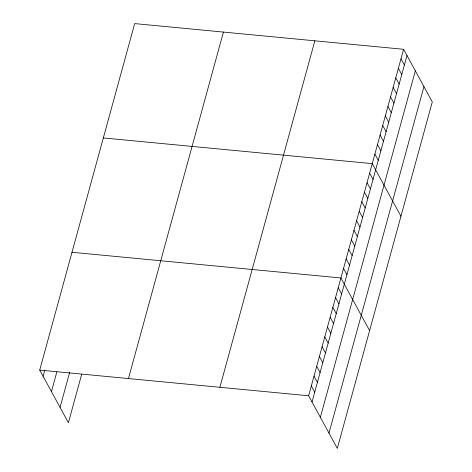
<?xml version="1.0" encoding="UTF-8"?>
<svg xmlns="http://www.w3.org/2000/svg" width="472" height="472" viewBox="0 0 472 472"><rect width="100%" height="100%" fill="white"/><g stroke="black" fill="none" stroke-linecap="round" stroke-linejoin="round"><path stroke-width="0.71" d="M81.668 374.326L68.405 422.711L39.713 370.083L134.673 23.6L403.595 49.289L432.287 101.917L337.327 448.4L308.635 395.772L403.595 49.289M43.105 376.308L44.834 369.995M51.454 391.618L56.835 371.983M60.056 407.395L69.667 372.337M128.455 378.562L223.415 32.078M219.893 387.294L314.848 40.81M312.027 401.996L406.988 55.513M320.376 417.307L415.336 70.824M328.978 433.084L423.939 86.606M103.333 137.942L372.26 163.631L400.952 216.259M71.998 252.278L340.92 277.967L369.617 330.595M39.713 370.083L308.635 395.772M400.982 58.817L404.374 65.042M398.374 68.346L401.766 74.57M395.76 77.874L399.153 84.099M393.147 87.403L396.539 93.627M390.539 96.931L393.931 103.156M387.925 106.46L391.317 112.684M385.317 115.988L388.71 122.213M382.703 125.517L386.096 131.741M380.09 135.045L383.482 141.27M377.482 144.574L380.874 150.798M374.868 154.102L378.261 160.327M369.647 173.159L373.039 179.378M367.033 182.688L370.426 188.906M364.425 192.216L367.818 198.435M361.812 201.745L365.204 207.963M359.198 211.273L362.596 217.492M356.59 220.802L359.983 227.02M353.976 230.324L357.369 236.549M351.369 239.853L354.761 246.077M348.755 249.381L352.147 255.606M346.141 258.91L349.54 265.134M343.533 268.438L346.926 274.663M338.229 287.784L341.622 294.009M335.539 297.602L338.931 303.826M332.848 307.419L336.241 313.644M330.158 317.237L333.551 323.462M327.468 327.055L330.86 333.279M324.777 336.872L328.17 343.091M322.087 346.69L325.479 352.908M319.397 356.502L322.789 362.726M316.706 366.319L320.099 372.544M314.016 376.137L317.408 382.361M311.325 385.954L314.718 392.179"/></g></svg>
